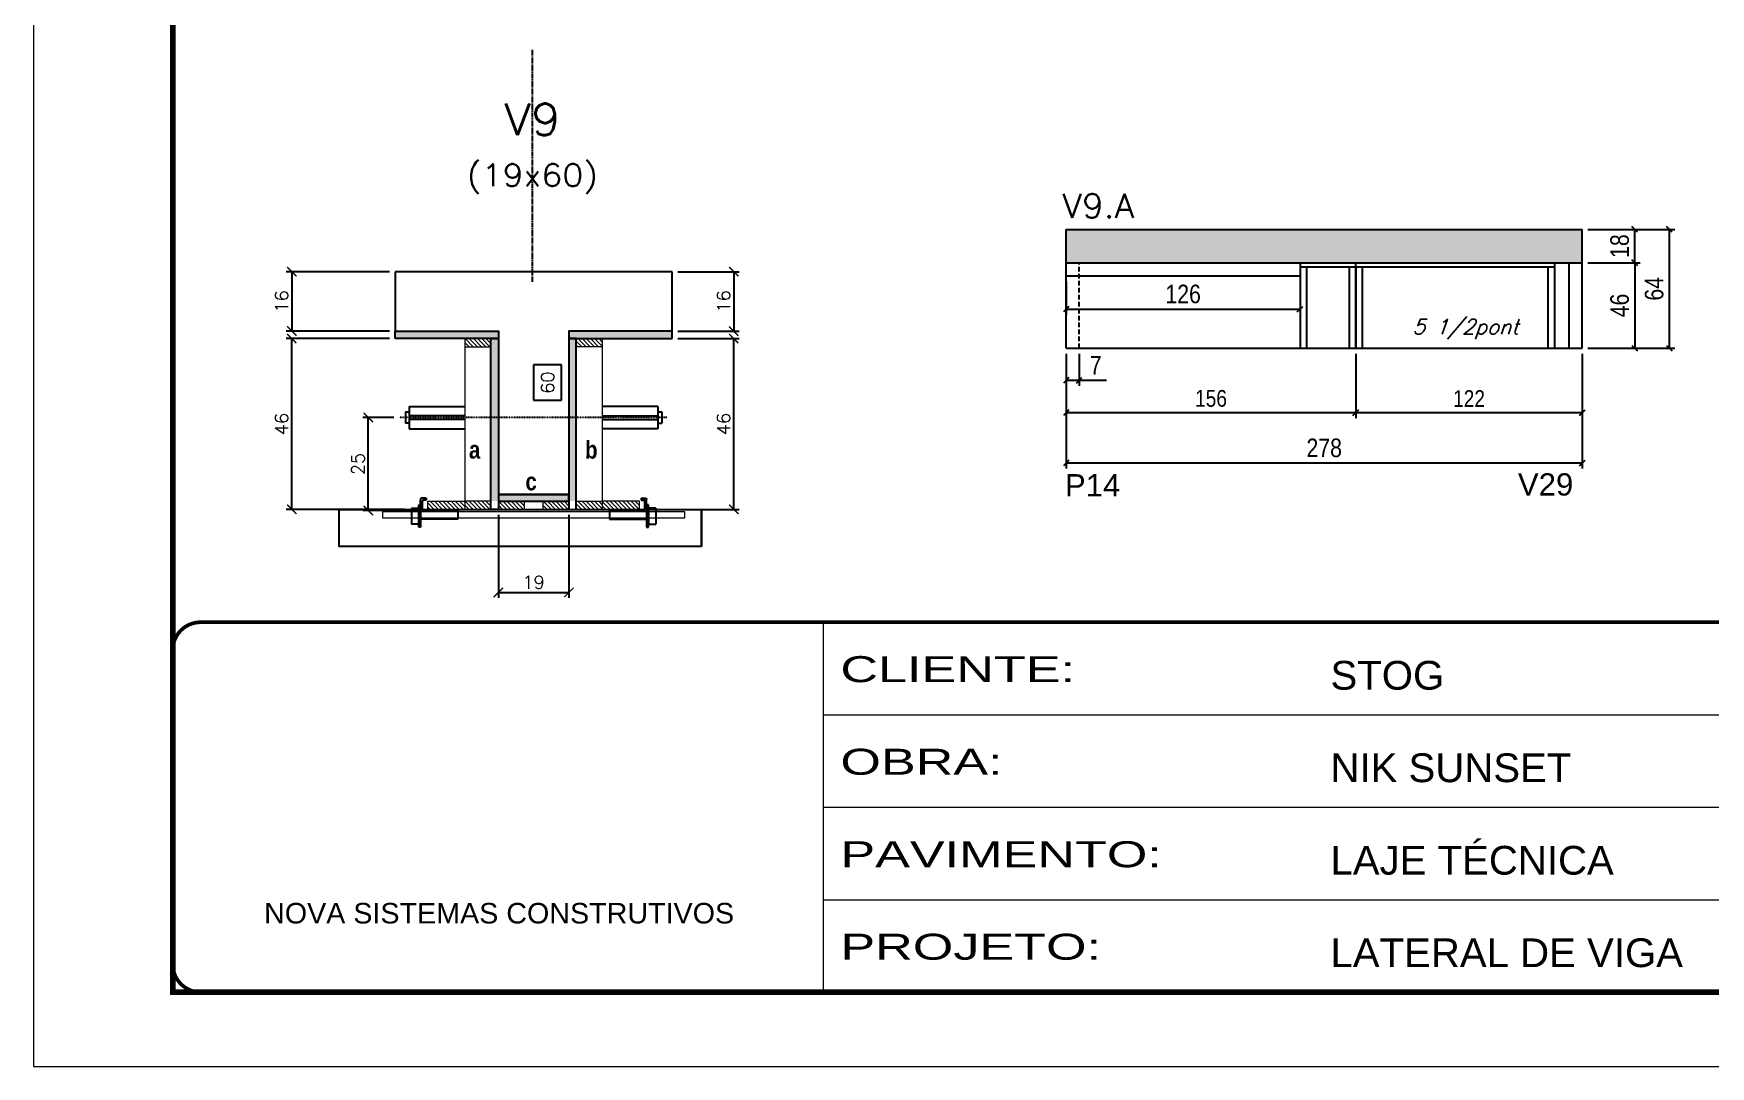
# Model space of a CAD drawing. Extents: x -10448 to -1189, y -11772 to 17235.
# Drawn here: x -7265 to -6361, y 12349 to 12905 of the extents above; entities that cross this region are included whole.
import ezdxf
from ezdxf.enums import TextEntityAlignment as Align

# ---------------------------------------------------------------- set-up
doc = ezdxf.new("R2010")
doc.units = 0
for name, pattern in [('CONTINUO', [0]), ('DASHED', [0.75, 0.5, -0.25]), ('HIDDEN', [0.375, 0.25, -0.125])]:
    doc.linetypes.add(name, pattern=pattern)
for name, color, linetype in [('5', 5, 'Continuous'), ('barrote', 251, 'Continuous'), ('COTA', 241, 'Continuous'), ('Cota Seção (2x)', 4, 'Continuous'), ('detalhes', 4, 'Continuous'), ('Painéis', 200, 'Continuous'), ('presilha', 1, 'Continuous'), ('SARR_2.2x7', 40, 'Continuous'), ('SARR_3.5x7', 81, 'Continuous'), ('TENSOR', 3, 'Continuous'), ('texto', 7, 'Continuous'), ('Texto de Titulo', 7, 'Continuous'), ('Texto Qtd Sarr', 242, 'Continuous')]:
    doc.layers.add(name, color=color, linetype=linetype)
for name, color, linetype, lineweight in [('CONCRETO', 251, 'Continuous', 25), ('Folhas', 255, 'Continuous', 9), ('Hachura', 251, 'Continuous', 9), ('Madeira', 126, 'Continuous', 18), ('SARRAFO DE PRESSAO', 251, 'DASHED', 9), ('SCO-___-LAJ', 2, 'Continuous', 0), ('Texto Seção', 7, 'Continuous', 15)]:
    doc.layers.add(name, color=color, linetype=linetype, lineweight=lineweight)
doc.styles.add('ARIAL', font='arial.ttf')
doc.styles.add('COTA TECNICA', font='techl___.ttf', dxfattribs={"height": 10})
doc.styles.add('COTA TECNICA-50', font='techl___.ttf', dxfattribs={"height": 9})
doc.styles.add('REGUA-120', font='ROMANS.shx', dxfattribs={"height": 15})
doc.styles.add('Romans', font='romans.shx')
doc.styles.get("Standard").update_dxf_attribs({"font": 'arial.ttf'})
doc.styles.add('TECNICA', font='techb___.ttf', dxfattribs={"height": 10})
doc.styles.add('Tecnologia', font='')
doc.styles.get('Tecnologia').set_extended_font_data('Forgotten Futurist')
doc.dimstyles.new('COTA PAINEL-50', dxfattribs={"dimtxt": 9, "dimasz": 3, "dimexe": 3, "dimexo": 3, "dimgap": 3, "dimtad": 1, "dimdec": 1, "dimzin": 12, "dimdsep": 46, "dimtxsty": 'COTA TECNICA-50', "dimblk1": 'OBLIQUE', "dimblk2": 'OBLIQUE', "dimsah": 1, "dimcen": 0.9, "dimclrd": 4, "dimclre": 4, "dimclrt": 240, "dimadec": 1, "dimazin": 3, "dimtfac": 1, "dimtdec": 1, "dimtmove": 0, "dimatfit": 3, "dimfxl": 1, "dimtolj": 1, "dimtzin": 12, "dimarcsym": 0})
doc.dimstyles.new('Cota Seção (2x)', dxfattribs={"dimtxt": 7, "dimasz": 5, "dimexe": 3, "dimexo": 3, "dimgap": 2, "dimtad": 3, "dimdec": 1, "dimlfac": 0.5, "dimzin": 12, "dimdsep": 46, "dimtxsty": 'Romans', "dimblk": 'ARCHTICK', "dimcen": 0, "dimclrd": 4, "dimclre": 4, "dimclrt": 1, "dimadec": 1, "dimazin": 3, "dimtfac": 1, "dimtdec": 1, "dimtmove": 0, "dimatfit": 3, "dimldrblk": 'OBLIQUE', "dimfxl": 1, "dimtolj": 1, "dimtzin": 12, "dimarcsym": 0})
doc.dimstyles.new('Cota Seção interna', dxfattribs={"dimtxt": 7, "dimasz": 6, "dimexe": 0.18, "dimexo": 2, "dimgap": -4, "dimtad": 3, "dimdec": 1, "dimlfac": 0.5, "dimzin": 12, "dimdsep": 46, "dimtxsty": 'Romans', "dimblk": 'ARCHTICK', "dimcen": 0.09, "dimse1": 1, "dimse2": 1, "dimsd1": 1, "dimsd2": 1, "dimclrd": 180, "dimclre": 5, "dimclrt": 1, "dimadec": 0, "dimazin": 3, "dimtfac": 1, "dimtdec": 1, "dimtofl": 0, "dimtmove": 0, "dimatfit": 3, "dimldrblk": 'ARCHTICK', "dimfxl": 1, "dimtolj": 1, "dimtzin": 0, "dimarcsym": 0})
doc.dimstyles.new('PAINEL', dxfattribs={"dimtxt": 10, "dimasz": 3, "dimexe": 3, "dimexo": 3, "dimgap": 3, "dimtad": 1, "dimdec": 1, "dimzin": 12, "dimdsep": 46, "dimtxsty": 'COTA TECNICA', "dimblk1": 'OBLIQUE', "dimblk2": 'OBLIQUE', "dimsah": 1, "dimcen": 0.9, "dimclrd": 4, "dimclre": 4, "dimclrt": 240, "dimadec": 1, "dimazin": 3, "dimtfac": 1, "dimtdec": 1, "dimtmove": 0, "dimatfit": 3, "dimfxl": 1, "dimtolj": 1, "dimtzin": 12, "dimarcsym": 0})

# ---------------------------------------------------------------- blocks, each defined once
blk = doc.blocks.new('9999999999')
at = {"color": 30, "linetype": 'CONTINUO'}
for p, q in [((98564.56, 34230.21), (98564.56, 34429.45)), ((98564.56, 34379.64), (99583.98, 34379.64)), ((98564.56, 34329.83), (99487.98, 34329.83)), ((98564.56, 34280.02), (99487.98, 34280.02))]:
    blk.add_line(p, q, dxfattribs=at)
at = {"color": 30, "linetype": 'CONTINUO', "const_width": 2}
blk.add_lwpolyline([(99583.98, 34230.21), (99583.98, 34414.45, 0.414214), (99568.98, 34429.45), (98228.98, 34429.45, 0.414214), (98213.98, 34414.45), (98213.98, 34245.21, 0.414214), (98228.98, 34230.21), (99583.98, 34230.21)], format="xyb", dxfattribs=at)
at = {"layer": 'Folhas'}
blk.add_lwpolyline([(98138.98, 34190.21), (99623.98, 34190.21), (99623.98, 35240.21), (98138.98, 35240.21)], close=True, dxfattribs=at)
at = {"layer": 'Folhas', "color": 30, "const_width": 3}
blk.add_lwpolyline([(98213.98, 34230.21), (99583.98, 34230.21), (99583.98, 35200.21), (98213.98, 35200.21)], close=True, dxfattribs=at)
at = {"color": 7, "linetype": 'Continuous', "ltscale": 5, "style": 'ARIAL'}
for s, height, p in [('STOG', 15.483, (98837.68, 34393.13)), ('NIK SUNSET', 15.483, (98837.68, 34343.32)), ('LAJE TÉCNICA', 15.4829, (98837.68, 34293.51)), ('NOVA SISTEMAS CONSTRUTIVOS', 11.0592, (98263.19, 34267.21)), ('LATERAL DE VIGA', 15.4829, (98837.68, 34243.7))]:
    blk.add_text(s, height=height, dxfattribs=at).set_placement(p)
at = {"layer": 'Folhas', "color": 7, "style": 'Tecnologia', "width": 1.5}
for s, p in [('CLIENTE:', (98573.65, 34397.17)), ('OBRA:', (98573.65, 34347.31)), ('PAVIMENTO:', (98573.65, 34297.5)), ('PROJETO:', (98573.65, 34247.69))]:
    blk.add_text(s, height=14, dxfattribs=at).set_placement(p)
blk = doc.blocks.new('_ArchTick')
at = {"color": 0, "linetype": 'ByBlock', "const_width": 0.15}
blk.add_lwpolyline([(-0.5, -0.5), (0.5, 0.5)], dxfattribs=at)
blk = doc.blocks.new('*D367')
at = {"layer": 'COTA', "color": 4, "lineweight": -2, "transparency": 16777216}
for p, q in [((-6917.77, 12740.53), (-6884.56, 12740.53)), ((-6887.56, 12648.53), (-6887.56, 12740.53)), ((-6935.37, 12648.53), (-6884.56, 12648.53))]:
    blk.add_line(p, q, dxfattribs=at)
at = {"layer": 'Defpoints', "color": 0, "transparency": 16777216}
for p in [(-6920.77, 12740.53), (-6887.56, 12740.53), (-6938.37, 12648.53)]:
    blk.add_point(p, dxfattribs=at)
at = {"layer": 'COTA', "color": 4, "lineweight": -2, "transparency": 16777216, "xscale": 5, "yscale": 5, "zscale": 5}
for p, rotation in [((-6887.56, 12740.53), 90), ((-6887.56, 12648.53), 270)]:
    blk.add_blockref('_ArchTick', p, dxfattribs=dict(at, rotation=rotation))
at = {"layer": 'COTA', "color": 1, "transparency": 16777216, "insert": (-6893.06, 12694.53), "char_height": 7, "attachment_point": 5, "rotation": 90, "style": 'Romans'}
blk.add_mtext('\\A1;46', dxfattribs=at)
blk = doc.blocks.new('_Oblique')
at = {"color": 0, "linetype": 'ByBlock', "lineweight": -2}
blk.add_line((-0.5, -0.5), (0.5, 0.5), dxfattribs=at)
blk = doc.blocks.new('*D368')
at = {"layer": 'COTA', "color": 4, "lineweight": -2, "transparency": 16777216}
for p, q in [((-6917.77, 12776.53), (-6884.56, 12776.53)), ((-6887.56, 12776.53), (-6887.56, 12744.53)), ((-6917.77, 12744.53), (-6884.56, 12744.53))]:
    blk.add_line(p, q, dxfattribs=at)
at = {"layer": 'Defpoints', "color": 0, "transparency": 16777216}
for p in [(-6920.77, 12776.53), (-6920.77, 12744.53), (-6887.56, 12744.53)]:
    blk.add_point(p, dxfattribs=at)
at = {"layer": 'COTA', "color": 4, "lineweight": -2, "transparency": 16777216, "xscale": 5, "yscale": 5, "zscale": 5}
for p, rotation in [((-6887.56, 12776.53), 90), ((-6887.56, 12744.53), 270)]:
    blk.add_blockref('_ArchTick', p, dxfattribs=dict(at, rotation=rotation))
at = {"layer": 'COTA', "color": 1, "transparency": 16777216, "insert": (-6893.06, 12760.53), "char_height": 7, "attachment_point": 5, "rotation": 90, "style": 'Romans'}
blk.add_mtext('\\A1;16', dxfattribs=at)
blk = doc.blocks.new('*D369')
at = {"layer": 'COTA', "color": 4, "lineweight": -2, "transparency": 16777216}
for p, q in [((-7072.97, 12740.53), (-7128.64, 12740.53)), ((-7125.64, 12648.53), (-7125.64, 12740.53)), ((-7064.97, 12648.53), (-7128.64, 12648.53))]:
    blk.add_line(p, q, dxfattribs=at)
at = {"layer": 'Defpoints', "color": 0, "transparency": 16777216}
for p in [(-7125.64, 12740.53), (-7069.97, 12740.53), (-7061.97, 12648.53)]:
    blk.add_point(p, dxfattribs=at)
at = {"layer": 'COTA', "color": 4, "lineweight": -2, "transparency": 16777216, "xscale": 5, "yscale": 5, "zscale": 5}
for p, rotation in [((-7125.64, 12740.53), 90), ((-7125.64, 12648.53), 270)]:
    blk.add_blockref('_ArchTick', p, dxfattribs=dict(at, rotation=rotation))
at = {"layer": 'COTA', "color": 1, "transparency": 16777216, "insert": (-7131.14, 12694.53), "char_height": 7, "attachment_point": 5, "rotation": 90, "style": 'Romans'}
blk.add_mtext('\\A1;46', dxfattribs=at)
blk = doc.blocks.new('*D370')
at = {"layer": 'Cota Seção (2x)', "color": 180, "lineweight": -2, "transparency": 16777216}
for p, q in [((-6980.37, 12726.31), (-6995.37, 12726.31)), ((-6995.37, 12726.31), (-6995.37, 12707.31)), ((-6980.37, 12707.31), (-6980.37, 12726.31)), ((-6995.37, 12707.31), (-6980.37, 12707.31))]:
    blk.add_line(p, q, dxfattribs=at)
at = {"layer": 'Defpoints', "color": 0, "transparency": 16777216}
for p in [(-6976.37, 12776.53), (-6976.37, 12776.53), (-6976.37, 12656.53)]:
    blk.add_point(p, dxfattribs=at)
at = {"layer": 'Cota Seção (2x)', "color": 1, "transparency": 16777216, "insert": (-6987.87, 12716.81), "char_height": 7, "attachment_point": 5, "rotation": 90, "style": 'Romans'}
blk.add_mtext('\\A1;60', dxfattribs=at)
blk = doc.blocks.new('PRESILHA METÁLICA 1')
at = {"layer": 'presilha'}
for p, q in [((6, 15.5), (7.5, 15.5)), ((6, -2.5), (6, 15.5)), ((7.5, 10.6), (7.5, 19.9)), ((7.5, 15.5), (7.5, -2.5)), ((12, 21), (8.6, 21)), ((9, 11.6), (9, 18.9)), ((12, 19.5), (9.6, 19.5)), ((12, 21), (12, 19.5)), ((0, 13), (6, 13)), ((0, 13), (0, 0)), ((6, 0), (0, 0)), ((6, 13), (6, 0)), ((37.5, 4.1), (7.5, 4.1)), ((37.5, 11), (9.6, 11)), ((37.5, 11), (37.5, 4.1)), ((7.5, -2.5), (6, -2.5))]:
    blk.add_line(p, q, dxfattribs=at)
for centre, radius, start, end in [((8.6, 19.9), 1.14, 90, 180), ((9.6, 18.9), 0.57, 90, 180), ((9.6, 11.6), 0.57, 180, 270)]:
    blk.add_arc(centre, radius, start, end, dxfattribs=at)
blk = doc.blocks.new('*D371')
at = {"layer": 'COTA', "color": 4, "lineweight": -2, "transparency": 16777216}
for p, q in [((-7014.37, 12645.53), (-7014.37, 12600.8)), ((-6976.37, 12645.53), (-6976.37, 12600.8)), ((-7014.37, 12603.8), (-6976.37, 12603.8))]:
    blk.add_line(p, q, dxfattribs=at)
at = {"layer": 'Defpoints', "color": 0, "transparency": 16777216}
for p in [(-7014.37, 12648.53), (-6976.37, 12648.53), (-6976.37, 12603.8)]:
    blk.add_point(p, dxfattribs=at)
at = {"layer": 'COTA', "color": 4, "lineweight": -2, "transparency": 16777216, "xscale": 5, "yscale": 5, "zscale": 5, "rotation": 180}
blk.add_blockref('_ArchTick', (-7014.37, 12603.8), dxfattribs=at)
at = {"layer": 'COTA', "color": 4, "lineweight": -2, "transparency": 16777216, "xscale": 5, "yscale": 5, "zscale": 5}
blk.add_blockref('_ArchTick', (-6976.37, 12603.8), dxfattribs=at)
at = {"layer": 'COTA', "color": 1, "transparency": 16777216, "insert": (-6995.37, 12609.3), "char_height": 7, "attachment_point": 5, "style": 'Romans'}
blk.add_mtext('\\A1;19', dxfattribs=at)
blk = doc.blocks.new('*D372')
at = {"layer": 'COTA', "color": 4, "lineweight": -2, "transparency": 16777216}
for p, q in [((-7072.97, 12776.53), (-7128.64, 12776.53)), ((-7125.64, 12776.53), (-7125.64, 12744.53)), ((-7072.97, 12744.53), (-7128.64, 12744.53))]:
    blk.add_line(p, q, dxfattribs=at)
at = {"layer": 'Defpoints', "color": 0, "transparency": 16777216}
for p in [(-7069.97, 12776.53), (-7125.64, 12744.53), (-7069.97, 12744.53)]:
    blk.add_point(p, dxfattribs=at)
at = {"layer": 'COTA', "color": 4, "lineweight": -2, "transparency": 16777216, "xscale": 5, "yscale": 5, "zscale": 5}
for p, rotation in [((-7125.64, 12776.53), 90), ((-7125.64, 12744.53), 270)]:
    blk.add_blockref('_ArchTick', p, dxfattribs=dict(at, rotation=rotation))
at = {"layer": 'COTA', "color": 1, "transparency": 16777216, "insert": (-7131.14, 12760.53), "char_height": 7, "attachment_point": 5, "rotation": 90, "style": 'Romans'}
blk.add_mtext('\\A1;16', dxfattribs=at)
blk = doc.blocks.new('titulo1')
at = {"layer": 'Defpoints', "color": 252, "linetype": 'HIDDEN', "ltscale": 2}
blk.add_line((0, 0), (0, 125), dxfattribs=at)
at = {"layer": 'Defpoints', "style": 'Romans', "oblique": 15}
blk.add_attdef('FOLHA', text='', height=10, dxfattribs=at).set_placement((0, 15.58), align=Align.MIDDLE_CENTER)
at = {"layer": 'Texto Qtd Sarr', "color": 3, "style": 'Romans', "oblique": 15}
for tag, height, p in [('TITULO', 17, (0, 71.45)), ('SEÇÃO', 12, (0, 41.55))]:
    blk.add_attdef(tag, text='', height=height, dxfattribs=at).set_placement(p, align=Align.MIDDLE_CENTER)
blk = doc.blocks.new('*D373')
at = {"layer": 'COTA', "color": 4, "lineweight": -2, "transparency": 16777216}
for p, q in [((-7070.67, 12697.98), (-7087.46, 12697.98)), ((-7084.46, 12647.9), (-7084.46, 12697.98)), ((-7057.86, 12647.9), (-7087.46, 12647.9))]:
    blk.add_line(p, q, dxfattribs=at)
at = {"layer": 'Defpoints', "color": 0, "transparency": 16777216}
for p in [(-7084.46, 12697.98), (-7067.67, 12697.98), (-7054.86, 12647.9)]:
    blk.add_point(p, dxfattribs=at)
at = {"layer": 'COTA', "color": 4, "lineweight": -2, "transparency": 16777216, "xscale": 5, "yscale": 5, "zscale": 5}
for p, rotation in [((-7084.46, 12697.98), 90), ((-7084.46, 12647.9), 270)]:
    blk.add_blockref('_ArchTick', p, dxfattribs=dict(at, rotation=rotation))
at = {"layer": 'COTA', "color": 1, "transparency": 16777216, "insert": (-7089.96, 12672.94), "char_height": 7, "attachment_point": 5, "rotation": 90, "style": 'Romans'}
blk.add_mtext('\\A1;25', dxfattribs=at)
blk = doc.blocks.new('*D374')
at = {"layer": 'COTA', "color": 4, "linetype": 'ByBlock', "lineweight": -2, "transparency": 16777216}
for p, q in [((-6708.45, 12732.34), (-6708.45, 12670.51)), ((-6430.45, 12732.34), (-6430.45, 12670.51)), ((-6708.45, 12673.51), (-6430.45, 12673.51))]:
    blk.add_line(p, q, dxfattribs=at)
at = {"layer": 'Defpoints', "color": 0, "linetype": 'ByBlock', "transparency": 16777216}
for p in [(-6708.45, 12735.34), (-6430.45, 12735.34), (-6430.45, 12673.51)]:
    blk.add_point(p, dxfattribs=at)
at = {"layer": 'COTA', "color": 4, "linetype": 'ByBlock', "lineweight": -2, "transparency": 16777216, "xscale": 3, "yscale": 3, "zscale": 3, "rotation": 180}
blk.add_blockref('_Oblique', (-6708.45, 12673.51), dxfattribs=at)
at = {"layer": 'COTA', "color": 4, "linetype": 'ByBlock', "lineweight": -2, "transparency": 16777216, "xscale": 3, "yscale": 3, "zscale": 3}
blk.add_blockref('_Oblique', (-6430.45, 12673.51), dxfattribs=at)
at = {"layer": 'COTA', "color": 240, "linetype": 'ByBlock', "transparency": 16777216, "insert": (-6569.45, 12681.61), "char_height": 10, "attachment_point": 5, "style": 'COTA TECNICA'}
blk.add_mtext('\\A1;278', dxfattribs=at)
blk = doc.blocks.new('*D364')
at = {"layer": 'COTA', "color": 4, "linetype": 'ByBlock', "lineweight": -2, "transparency": 16777216}
for p, q in [((-6427.45, 12781.34), (-6399.17, 12781.34)), ((-6402.17, 12781.34), (-6402.17, 12735.34)), ((-6427.45, 12735.34), (-6399.17, 12735.34))]:
    blk.add_line(p, q, dxfattribs=at)
at = {"layer": 'Defpoints', "color": 0, "linetype": 'ByBlock', "transparency": 16777216}
for p in [(-6430.45, 12781.34), (-6430.45, 12735.34), (-6402.17, 12735.34)]:
    blk.add_point(p, dxfattribs=at)
at = {"layer": 'COTA', "color": 4, "linetype": 'ByBlock', "lineweight": -2, "transparency": 16777216, "xscale": 3, "yscale": 3, "zscale": 3}
for p, rotation in [((-6402.17, 12781.34), 90), ((-6402.17, 12735.34), 270)]:
    blk.add_blockref('_Oblique', p, dxfattribs=dict(at, rotation=rotation))
at = {"layer": 'COTA', "color": 240, "linetype": 'ByBlock', "transparency": 16777216, "insert": (-6410.27, 12758.34), "char_height": 10, "attachment_point": 5, "rotation": 90, "style": 'COTA TECNICA'}
blk.add_mtext('\\A1;46', dxfattribs=at)
blk = doc.blocks.new('*D365')
at = {"layer": 'COTA', "color": 4, "linetype": 'ByBlock', "lineweight": -2, "transparency": 16777216}
for p, q in [((-6427.45, 12799.34), (-6399.17, 12799.34)), ((-6402.17, 12781.34), (-6402.17, 12799.34)), ((-6427.45, 12781.34), (-6399.17, 12781.34))]:
    blk.add_line(p, q, dxfattribs=at)
at = {"layer": 'Defpoints', "color": 0, "linetype": 'ByBlock', "transparency": 16777216}
for p in [(-6430.45, 12799.34), (-6402.17, 12799.34), (-6430.45, 12781.34)]:
    blk.add_point(p, dxfattribs=at)
at = {"layer": 'COTA', "color": 4, "linetype": 'ByBlock', "lineweight": -2, "transparency": 16777216, "xscale": 3, "yscale": 3, "zscale": 3}
for p, rotation in [((-6402.17, 12799.34), 90), ((-6402.17, 12781.34), 270)]:
    blk.add_blockref('_Oblique', p, dxfattribs=dict(at, rotation=rotation))
at = {"layer": 'COTA', "color": 240, "linetype": 'ByBlock', "transparency": 16777216, "insert": (-6410.26, 12790.34), "char_height": 10, "attachment_point": 5, "rotation": 90, "style": 'COTA TECNICA'}
blk.add_mtext('\\A1;18', dxfattribs=at)
blk = doc.blocks.new('*D366')
at = {"layer": 'COTA', "color": 4, "linetype": 'ByBlock', "lineweight": -2, "transparency": 16777216}
for p, q in [((-6427.45, 12799.34), (-6380.58, 12799.34)), ((-6383.58, 12799.34), (-6383.58, 12735.34)), ((-6427.45, 12735.34), (-6380.58, 12735.34))]:
    blk.add_line(p, q, dxfattribs=at)
at = {"layer": 'Defpoints', "color": 0, "linetype": 'ByBlock', "transparency": 16777216}
for p in [(-6430.45, 12799.34), (-6430.45, 12735.34), (-6383.58, 12735.34)]:
    blk.add_point(p, dxfattribs=at)
at = {"layer": 'COTA', "color": 4, "linetype": 'ByBlock', "lineweight": -2, "transparency": 16777216, "xscale": 3, "yscale": 3, "zscale": 3}
for p, rotation in [((-6383.58, 12799.34), 90), ((-6383.58, 12735.34), 270)]:
    blk.add_blockref('_Oblique', p, dxfattribs=dict(at, rotation=rotation))
at = {"layer": 'COTA', "color": 240, "linetype": 'ByBlock', "transparency": 16777216, "insert": (-6391.68, 12767.34), "char_height": 10, "attachment_point": 5, "rotation": 90, "style": 'COTA TECNICA'}
blk.add_mtext('\\A1;64', dxfattribs=at)
blk = doc.blocks.new('*D375')
at = {"layer": 'COTA', "color": 4, "linetype": 'ByBlock', "lineweight": -2, "transparency": 16777216}
for p, q in [((-6708.45, 12732.34), (-6708.45, 12697.65)), ((-6552.45, 12732.34), (-6552.45, 12697.65)), ((-6708.45, 12700.65), (-6552.45, 12700.65))]:
    blk.add_line(p, q, dxfattribs=at)
at = {"layer": 'Defpoints', "color": 0, "linetype": 'ByBlock', "transparency": 16777216}
for p in [(-6708.45, 12735.34), (-6552.45, 12735.34), (-6552.45, 12700.65)]:
    blk.add_point(p, dxfattribs=at)
at = {"layer": 'COTA', "color": 4, "linetype": 'ByBlock', "lineweight": -2, "transparency": 16777216, "xscale": 3, "yscale": 3, "zscale": 3, "rotation": 180}
blk.add_blockref('_Oblique', (-6708.45, 12700.65), dxfattribs=at)
at = {"layer": 'COTA', "color": 4, "linetype": 'ByBlock', "lineweight": -2, "transparency": 16777216, "xscale": 3, "yscale": 3, "zscale": 3}
blk.add_blockref('_Oblique', (-6552.45, 12700.65), dxfattribs=at)
at = {"layer": 'COTA', "color": 240, "linetype": 'ByBlock', "transparency": 16777216, "insert": (-6630.45, 12708.25), "char_height": 9, "attachment_point": 5, "style": 'COTA TECNICA-50'}
blk.add_mtext('\\A1;156', dxfattribs=at)
blk = doc.blocks.new('*D376')
at = {"layer": 'COTA', "color": 4, "linetype": 'ByBlock', "lineweight": -2, "transparency": 16777216}
for p, q in [((-6552.45, 12732.34), (-6552.45, 12697.65)), ((-6430.45, 12732.34), (-6430.45, 12697.65)), ((-6552.45, 12700.65), (-6430.45, 12700.65))]:
    blk.add_line(p, q, dxfattribs=at)
at = {"layer": 'Defpoints', "color": 0, "linetype": 'ByBlock', "transparency": 16777216}
for p in [(-6552.45, 12735.34), (-6430.45, 12735.34), (-6430.45, 12700.65)]:
    blk.add_point(p, dxfattribs=at)
at = {"layer": 'COTA', "color": 4, "linetype": 'ByBlock', "lineweight": -2, "transparency": 16777216, "xscale": 3, "yscale": 3, "zscale": 3, "rotation": 180}
blk.add_blockref('_Oblique', (-6552.45, 12700.65), dxfattribs=at)
at = {"layer": 'COTA', "color": 4, "linetype": 'ByBlock', "lineweight": -2, "transparency": 16777216, "xscale": 3, "yscale": 3, "zscale": 3}
blk.add_blockref('_Oblique', (-6430.45, 12700.65), dxfattribs=at)
at = {"layer": 'COTA', "color": 240, "linetype": 'ByBlock', "transparency": 16777216, "insert": (-6491.45, 12708.2), "char_height": 9, "attachment_point": 5, "style": 'COTA TECNICA-50'}
blk.add_mtext('\\A1;122', dxfattribs=at)
blk = doc.blocks.new('*D377')
at = {"layer": 'COTA', "color": 4, "lineweight": -2, "transparency": 16777216}
for p, q in [((-6708.45, 12732.34), (-6708.45, 12715.05)), ((-6701.45, 12732.34), (-6701.45, 12715.05)), ((-6708.45, 12718.05), (-6701.45, 12718.05)), ((-6701.45, 12718.05), (-6686.71, 12718.05))]:
    blk.add_line(p, q, dxfattribs=at)
at = {"layer": 'Defpoints', "color": 0, "transparency": 16777216}
for p in [(-6708.45, 12735.34), (-6701.45, 12735.34), (-6701.45, 12718.05)]:
    blk.add_point(p, dxfattribs=at)
at = {"layer": 'COTA', "color": 4, "lineweight": -2, "transparency": 16777216, "xscale": 3, "yscale": 3, "zscale": 3, "rotation": 180}
blk.add_blockref('_Oblique', (-6708.45, 12718.05), dxfattribs=at)
at = {"layer": 'COTA', "color": 4, "lineweight": -2, "transparency": 16777216, "xscale": 3, "yscale": 3, "zscale": 3}
blk.add_blockref('_Oblique', (-6701.45, 12718.05), dxfattribs=at)
at = {"layer": 'COTA', "color": 240, "transparency": 16777216, "insert": (-6692.58, 12726.12), "char_height": 10, "attachment_point": 5, "style": 'COTA TECNICA'}
blk.add_mtext('\\A1;7', dxfattribs=at)
blk = doc.blocks.new('*D378')
at = {"layer": 'COTA', "color": 4, "lineweight": -2, "transparency": 16777216}
for p, q in [((-6708.45, 12771.34), (-6708.45, 12753.37)), ((-6582.45, 12771.34), (-6582.45, 12753.37)), ((-6708.45, 12756.37), (-6582.45, 12756.37))]:
    blk.add_line(p, q, dxfattribs=at)
at = {"layer": 'Defpoints', "color": 0, "transparency": 16777216}
for p in [(-6708.45, 12774.34), (-6582.45, 12774.34), (-6582.45, 12756.37)]:
    blk.add_point(p, dxfattribs=at)
at = {"layer": 'COTA', "color": 4, "lineweight": -2, "transparency": 16777216, "xscale": 3, "yscale": 3, "zscale": 3, "rotation": 180}
blk.add_blockref('_Oblique', (-6708.45, 12756.37), dxfattribs=at)
at = {"layer": 'COTA', "color": 4, "lineweight": -2, "transparency": 16777216, "xscale": 3, "yscale": 3, "zscale": 3}
blk.add_blockref('_Oblique', (-6582.45, 12756.37), dxfattribs=at)
at = {"layer": 'COTA', "color": 240, "transparency": 16777216, "insert": (-6645.45, 12764.48), "char_height": 10, "attachment_point": 5, "style": 'COTA TECNICA'}
blk.add_mtext('\\A1;126', dxfattribs=at)

msp = doc.modelspace()

# ---------------------------------------------------------------- hatches: boundary and pattern name
at = {"layer": 'COTA', "linetype": 'ByBlock'}
h = msp.add_hatch(dxfattribs=at)
h.set_pattern_fill('AR-CONC', color=256, scale=0.03)
h.set_pattern_definition([(50, (-140747.8814, -18588.353), (5.46554007, -0.47817257), [0.5715, -6.2865]), (355, (-140747.8814, -18588.353), (-1.05730264, 5.73170536), [0.4572, -5.02921753]), (100.4514447, (-140747.426, -18588.393), (4.40823741, 5.25353256), [0.48570026, -5.34270734]), (46.1842, (-140747.8814, -18586.829), (8.13237123, -1.26126984), [0.85725, -9.42975]), (96.6355576, (-140747.204, -18586.934), (7.122124, 7.42278374), [0.7285507, -8.01406824]), (351.184151, (-140747.881, -18586.829), (7.122124, 7.42278374), [0.685799, -7.54379196]), (21, (-140747.1194, -18587.21), (4.54843174, -3.06795595), [0.5715, -6.2865]), (326, (-140747.1194, -18587.21), (1.85406085, 5.52563898), [0.4572, -5.0292]), (71.451445, (-140746.7404, -18587.4656), (6.40249258, 2.45768307), [0.48570026, -5.34269813]), (37.5, (-140747.8814, -18588.353), (0.092658098, 2.536651166), [0, -4.96824, 0, -5.1054, 0, -5.04825]), (7.5, (-140747.8814, -18588.353), (2.004589875, 3.005417245), [0, -2.91084, 0, -4.85394, 0, -1.92405]), (327.5, (-140749.5806, -18588.353), (4.067717855, -0.17186232), [0, -1.905, 0, -5.9436, 0, -7.8867]), (317.5, (-140750.3426, -18588.353), (4.44387544, 0.76279473), [0, -2.4765, 0, -3.94716, 0, -5.6007])])
h.paths.add_polyline_path([(-6708.45, 12799.34), (-6708.45, 12781.34), (-6430.45, 12781.34), (-6430.45, 12799.34)])
at = {"layer": 'Hachura'}
h = msp.add_hatch(color=256, dxfattribs=at)
h.dxf.hatch_style = 1
h.paths.add_polyline_path([(-7069.97, 12740.53), (-7069.97, 12744.53), (-7014.37, 12744.53), (-7014.37, 12740.53)])
h = msp.add_hatch(dxfattribs=at)
h.set_pattern_fill('ANSI31', color=256, scale=0.5, angle=270, style=0)
h.set_pattern_definition([(315, (15945.0518, 4506.4877), (1.12253202, 1.12253202), [])])
h.paths.add_polyline_path([(-7018.37, 12736.13), (-7018.37, 12740.53), (-7032.37, 12740.53), (-7032.37, 12736.13)])
h = msp.add_hatch(color=256, dxfattribs=at)
h.dxf.hatch_style = 1
h.paths.add_polyline_path([(-7018.37, 12744.53), (-7014.37, 12744.53), (-7014.37, 12653.13), (-7018.37, 12653.13)])
h = msp.add_hatch(color=256, dxfattribs=at)
h.dxf.hatch_style = 1
h.paths.add_polyline_path([(-6972.37, 12744.53), (-6976.37, 12744.53), (-6976.37, 12653.13), (-6972.37, 12653.13)])
h = msp.add_hatch(color=256, dxfattribs=at)
h.dxf.hatch_style = 1
h.paths.add_polyline_path([(-6920.77, 12740.53), (-6920.77, 12744.53), (-6976.37, 12744.53), (-6976.37, 12740.53)])
h = msp.add_hatch(dxfattribs=at)
h.set_pattern_fill('ANSI31', color=256, scale=0.5, angle=270, style=0)
h.set_pattern_definition([(315, (15936.2518, 4506.4877), (1.12253202, 1.12253202), [])])
h.paths.add_polyline_path([(-6972.37, 12736.13), (-6972.37, 12740.53), (-6958.37, 12740.53), (-6958.37, 12736.13)])
h = msp.add_hatch(dxfattribs=at)
h.set_pattern_fill('ANSI31', color=256, scale=0.5, angle=270, style=0)
h.set_pattern_definition([(315, (15951.0518, 4418.8877), (1.12253202, 1.12253202), [])])
h.paths.add_polyline_path([(-7052.37, 12648.53), (-7052.37, 12652.93), (-7032.37, 12652.93), (-7032.37, 12648.53)])
h = msp.add_hatch(dxfattribs=at)
h.set_pattern_fill('ANSI31', color=256, scale=0.5, angle=270, style=0)
h.set_pattern_definition([(315, (15945.0518, 4418.8877), (1.12253202, 1.12253202), [])])
h.paths.add_polyline_path([(-7018.37, 12648.53), (-7018.37, 12652.93), (-7032.37, 12652.93), (-7032.37, 12648.53)])
h = msp.add_hatch(color=256, dxfattribs=at)
h.dxf.hatch_style = 1
h.paths.add_polyline_path([(-6976.37, 12652.93), (-6976.37, 12656.53), (-7014.37, 12656.53), (-7014.37, 12652.93)])
h = msp.add_hatch(dxfattribs=at)
h.set_pattern_fill('ANSI31', color=256, scale=0.5, angle=270, style=0)
h.set_pattern_definition([(315, (15918.2518, 4418.8877), (1.12253202, 1.12253202), [])])
h.paths.add_polyline_path([(-7000.37, 12648.53), (-7000.37, 12652.93), (-7014.37, 12652.93), (-7014.37, 12648.53)])
h = msp.add_hatch(dxfattribs=at)
h.set_pattern_fill('ANSI31', color=256, scale=0.5, angle=270, style=0)
h.set_pattern_definition([(315, (15942.2518, 4418.8877), (1.12253202, 1.12253202), [])])
h.paths.add_polyline_path([(-6976.37, 12648.53), (-6976.37, 12652.93), (-6990.37, 12652.93), (-6990.37, 12648.53)])
h = msp.add_hatch(dxfattribs=at)
h.set_pattern_fill('ANSI31', color=256, scale=0.5, angle=270, style=0)
h.set_pattern_definition([(315, (15936.2518, 4418.8877), (1.12253202, 1.12253202), [])])
h.paths.add_polyline_path([(-6972.37, 12648.53), (-6972.37, 12652.93), (-6958.37, 12652.93), (-6958.37, 12648.53)])
h = msp.add_hatch(dxfattribs=at)
h.set_pattern_fill('ANSI31', color=256, scale=0.5, angle=270, style=0)
h.set_pattern_definition([(315, (15933.4518, 4418.8877), (1.12253202, 1.12253202), [])])
h.paths.add_polyline_path([(-6938.37, 12648.53), (-6938.37, 12652.93), (-6958.37, 12652.93), (-6958.37, 12648.53)])

# ---------------------------------------------------------------- linework, layer by layer
at = {"ltscale": 3}
for p, q in [((-7062.37, 12703.98), (-7062.37, 12691.98)), ((-7062.37, 12703.98), (-7032.37, 12703.98)), ((-6928.37, 12703.98), (-6958.37, 12703.98)), ((-6928.37, 12703.98), (-6928.37, 12691.98)), ((-7064.37, 12700.98), (-7064.37, 12694.98)), ((-7064.37, 12700.98), (-7062.37, 12700.98)), ((-7062.37, 12694.98), (-7064.37, 12694.98)), ((-7032.37, 12698.98), (-7062.37, 12698.98)), ((-7032.37, 12696.98), (-7062.37, 12696.98)), ((-6958.37, 12698.98), (-6928.37, 12698.98)), ((-6958.37, 12696.98), (-6928.37, 12696.98)), ((-6928.37, 12700.98), (-6926.37, 12700.98)), ((-6928.37, 12694.98), (-6926.37, 12694.98)), ((-6926.37, 12700.98), (-6926.37, 12694.98)), ((-7062.37, 12691.98), (-7032.37, 12691.98)), ((-6928.37, 12691.98), (-6958.37, 12691.98))]:
    msp.add_line(p, q, dxfattribs=at)
at = {"layer": 'barrote'}
msp.add_lwpolyline([(-6904.91, 12628.53), (-7100.1, 12628.53), (-7100.1, 12648.53), (-6904.91, 12648.53)], close=True, dxfattribs=at)
at = {"layer": 'CONCRETO'}
for p, q in [((-6920.77, 12776.53), (-7069.97, 12776.53)), ((-7069.97, 12776.53), (-7069.97, 12744.53)), ((-6920.77, 12744.53), (-6920.77, 12776.53)), ((-7069.97, 12744.53), (-7014.37, 12744.53)), ((-7014.37, 12744.53), (-7014.37, 12656.53)), ((-6920.77, 12744.53), (-6976.37, 12744.53)), ((-6976.37, 12744.53), (-6976.37, 12656.53)), ((-7032.37, 12648.53), (-7032.37, 12648.53)), ((-7014.37, 12656.53), (-6976.37, 12656.53)), ((-7014.37, 12648.53), (-7014.37, 12648.53)), ((-6958.37, 12648.53), (-6958.37, 12648.53))]:
    msp.add_line(p, q, dxfattribs=at)
at = {"layer": 'COTA', "linetype": 'ByBlock'}
for p, q in [((-6708.45, 12781.34), (-6708.45, 12799.34)), ((-6708.45, 12799.34), (-6430.45, 12799.34)), ((-6430.45, 12781.34), (-6430.45, 12799.34))]:
    msp.add_line(p, q, dxfattribs=at)
at = {"layer": 'detalhes', "color": 250}
msp.add_line((-6904.91, 12628.53), (-6904.91, 12648.53), dxfattribs=at)
at = {"layer": 'Madeira'}
for points in [[(-7018.37, 12736.13), (-7018.37, 12740.53), (-7032.37, 12740.53), (-7032.37, 12736.13)], [(-7018.37, 12740.53), (-7032.37, 12740.53), (-7032.37, 12648.53), (-7018.37, 12648.53)], [(-6972.37, 12736.13), (-6972.37, 12740.53), (-6958.37, 12740.53), (-6958.37, 12736.13)], [(-6972.37, 12740.53), (-6958.37, 12740.53), (-6958.37, 12648.53), (-6972.37, 12648.53)], [(-7052.37, 12648.53), (-7052.37, 12652.93), (-7032.37, 12652.93), (-7032.37, 12648.53)], [(-7018.37, 12648.53), (-7018.37, 12652.93), (-7032.37, 12652.93), (-7032.37, 12648.53)], [(-7000.37, 12648.53), (-7000.37, 12652.93), (-7014.37, 12652.93), (-7014.37, 12648.53)], [(-6976.37, 12648.53), (-6976.37, 12652.93), (-6990.37, 12652.93), (-6990.37, 12648.53)], [(-6972.37, 12648.53), (-6972.37, 12652.93), (-6958.37, 12652.93), (-6958.37, 12648.53)], [(-6938.37, 12648.53), (-6938.37, 12652.93), (-6958.37, 12652.93), (-6958.37, 12648.53)]]:
    msp.add_lwpolyline(points, close=True, dxfattribs=at)
at = {"layer": 'Painéis', "linetype": 'ByBlock'}
for p, q in [((-6708.45, 12781.34), (-6430.45, 12781.34)), ((-6708.45, 12735.34), (-6708.45, 12781.34)), ((-6552.45, 12735.34), (-6552.45, 12781.34)), ((-6430.45, 12735.34), (-6430.45, 12781.34)), ((-6708.45, 12735.34), (-6430.45, 12735.34))]:
    msp.add_line(p, q, dxfattribs=at)
at = {"layer": 'Painéis'}
for points in [[(-7069.97, 12740.53), (-7069.97, 12744.53), (-7014.37, 12744.53), (-7014.37, 12740.53)], [(-7018.37, 12740.53), (-7014.37, 12740.53), (-7014.37, 12648.53), (-7018.37, 12648.53)], [(-6920.77, 12740.53), (-6920.77, 12744.53), (-6976.37, 12744.53), (-6976.37, 12740.53)], [(-6972.37, 12740.53), (-6976.37, 12740.53), (-6976.37, 12648.53), (-6972.37, 12648.53)], [(-6976.37, 12652.93), (-6976.37, 12656.53), (-7014.37, 12656.53), (-7014.37, 12652.93)]]:
    msp.add_lwpolyline(points, close=True, dxfattribs=at)
at = {"layer": 'SARR_2.2x7', "linetype": 'Continuous'}
for p, q in [((-6708.45, 12774.34), (-6582.45, 12774.34)), ((-6582.45, 12779.14), (-6552.45, 12779.14)), ((-6552.45, 12779.14), (-6445.45, 12779.14)), ((-6437.45, 12735.34), (-6437.45, 12781.34))]:
    msp.add_line(p, q, dxfattribs=at)
at = {"layer": 'SARR_2.2x7', "linetype": 'HIDDEN', "ltscale": 10}
msp.add_line((-6701.45, 12735.34), (-6701.45, 12781.34), dxfattribs=at)
at = {"layer": 'SARR_3.5x7'}
for p, q in [((-6582.45, 12781.34), (-6582.45, 12735.34)), ((-6578.95, 12779.14), (-6578.95, 12735.34)), ((-6555.95, 12779.14), (-6555.95, 12735.34)), ((-6552.45, 12779.14), (-6552.45, 12735.34)), ((-6548.95, 12779.14), (-6548.95, 12735.34)), ((-6448.95, 12779.14), (-6448.95, 12735.34)), ((-6445.45, 12781.34), (-6445.45, 12735.34)), ((-6582.45, 12735.34), (-6578.95, 12735.34)), ((-6448.95, 12735.34), (-6445.45, 12735.34))]:
    msp.add_line(p, q, dxfattribs=at)
at = {"layer": 'SCO-___-LAJ', "color": 1}
msp.add_lwpolyline([(-6913.92, 12647.2), (-7076.82, 12647.2), (-7076.82, 12644), (-6913.92, 12644)], close=True, dxfattribs=at)
at = {"layer": 'TENSOR', "linetype": 'HIDDEN', "ltscale": 0.5}
msp.add_line((-6923.37, 12697.98), (-7067.67, 12697.98), dxfattribs=at)

# ---------------------------------------------------------------- block references
at = {"layer": 'presilha', "yscale": 0.6666666666666666, "zscale": 0.6666666666666666}
for p, xscale in [((-7061.24, 12640.56), 0.6666666666666666), ((-6929.5, 12640.56), -0.6666666666666666)]:
    msp.add_blockref('PRESILHA METÁLICA 1', p, dxfattribs=dict(at, xscale=xscale))
at = {"layer": 'SARRAFO DE PRESSAO', "color": 6, "linetype": 'ByBlock'}
msp.add_blockref('9999999999', (-105403.76, -21841.7), dxfattribs=at)
at = {"layer": 'Texto Seção'}
ref = msp.add_blockref('titulo1', (-6995.99, 12771.06), dxfattribs=at)
ref.add_attrib('TITULO', 'V9', dxfattribs={"layer": 'Texto de Titulo', "color": 7, "height": 17, "style": 'Romans', "width": 1.1}).set_placement((-6995.99, 12858.56), align=Align.MIDDLE_CENTER)
ref.add_attrib('SEÇÃO', '(19x60)', dxfattribs={"layer": 'Texto de Titulo', "color": 7, "height": 12, "style": 'Romans', "width": 1.1}).set_placement((-6995.99, 12828.56), align=Align.MIDDLE_CENTER)

# ---------------------------------------------------------------- texts
at = {"layer": '5', "linetype": 'Continuous'}
for s, rotation, p in [('P14', 0.00004, (-6709.13, 12655.5)), ('V29', 359.99996, (-6465.11, 12655.98))]:
    msp.add_text(s, height=12, rotation=rotation, dxfattribs=at).set_placement(p)
at = {"layer": 'detalhes', "style": 'TECNICA'}
for s, p in [('b', (-6967.65, 12675.86)), ('a', (-7030.2, 12675.87)), ('c', (-6999.77, 12658.77))]:
    msp.add_text(s, height=9.6, dxfattribs=at).set_placement(p)
at = {"layer": 'texto', "color": 2, "insert": (-6493.34, 12745.59), "char_height": 8, "attachment_point": 5, "style": 'Romans'}
msp.add_mtext('{\\Q19;\\C256;5 1/2pont}', dxfattribs=at)
at = {"layer": 'Texto Seção', "style": 'REGUA-120', "width": 1.05}
msp.add_text('V9.A', height=13, dxfattribs=at).set_placement((-6710.45, 12805.52))

# ---------------------------------------------------------------- dimensions: what is measured, and where the dimension line sits
at = {"layer": 'COTA', "linetype": 'ByBlock'}
dim = msp.add_linear_dim(base=(-6402.17, 12799.34), p1=(-6430.45, 12781.34), p2=(-6430.45, 12799.34), angle=90, dimstyle='PAINEL', dxfattribs=at)
dim.commit()
dim.dimension.update_dxf_attribs({"geometry": '*D365', "text_midpoint": (-6402.17, 12790.34), "dimtype": 160})
for base, p1, picture, middle in [((-6383.58, 12735.34), (-6430.45, 12799.34), '*D366', (-6391.68, 12767.34)), ((-6402.17, 12735.34), (-6430.45, 12781.34), '*D364', (-6410.27, 12758.34))]:
    dim = msp.add_linear_dim(base=base, p1=p1, p2=(-6430.45, 12735.34), angle=90, dimstyle='PAINEL', dxfattribs=at)
    dim.commit()
    dim.dimension.update_dxf_attribs({"geometry": picture, "text_midpoint": middle})
at = {"layer": 'COTA'}
for base, p1, p2, picture, middle in [((-7125.64, 12744.53), (-7069.97, 12776.53), (-7069.97, 12744.53), '*D372', (-7131.14, 12760.53)), ((-6887.56, 12744.53), (-6920.77, 12776.53), (-6920.77, 12744.53), '*D368', (-6893.06, 12760.53)), ((-7125.64, 12740.53), (-7061.97, 12648.53), (-7069.97, 12740.53), '*D369', (-7131.14, 12694.53)), ((-6887.56, 12740.53), (-6938.37, 12648.53), (-6920.77, 12740.53), '*D367', (-6893.06, 12694.53)), ((-7084.46, 12697.98), (-7054.86, 12647.9), (-7067.67, 12697.98), '*D373', (-7089.96, 12672.94))]:
    dim = msp.add_linear_dim(base=base, p1=p1, p2=p2, angle=90, dimstyle='Cota Seção (2x)', dxfattribs=at)
    dim.commit()
    dim.dimension.update_dxf_attribs({"geometry": picture, "text_midpoint": middle})
for base, p1, p2, dimstyle, picture, middle in [((-6582.45, 12756.37), (-6708.45, 12774.34), (-6582.45, 12774.34), 'PAINEL', '*D378', (-6645.45, 12764.48)), ((-6701.45, 12718.05), (-6708.45, 12735.34), (-6701.45, 12735.34), 'PAINEL', '*D377', (-6692.58, 12726.12)), ((-6976.37, 12603.8), (-7014.37, 12648.53), (-6976.37, 12648.53), 'Cota Seção (2x)', '*D371', (-6995.37, 12609.3))]:
    dim = msp.add_linear_dim(base=base, p1=p1, p2=p2, dimstyle=dimstyle, dxfattribs=at)
    dim.commit()
    dim.dimension.update_dxf_attribs({"geometry": picture, "text_midpoint": middle})
at = {"layer": 'COTA', "linetype": 'ByBlock'}
for base, p2, dimstyle, picture, middle in [((-6430.45, 12673.51), (-6430.45, 12735.34), 'PAINEL', '*D374', (-6569.45, 12681.61)), ((-6552.45, 12700.65), (-6552.45, 12735.34), 'COTA PAINEL-50', '*D375', (-6630.45, 12708.25))]:
    dim = msp.add_linear_dim(base=base, p1=(-6708.45, 12735.34), p2=p2, dimstyle=dimstyle, dxfattribs=at)
    dim.commit()
    dim.dimension.update_dxf_attribs({"geometry": picture, "text_midpoint": middle})
dim = msp.add_linear_dim(base=(-6430.45, 12700.65), p1=(-6552.45, 12735.34), p2=(-6430.45, 12735.34), dimstyle='COTA PAINEL-50', override={"dimtmove": 1}, dxfattribs=at)
dim.commit()
dim.dimension.update_dxf_attribs({"geometry": '*D376', "text_midpoint": (-6491.45, 12708.2)})
at = {"layer": 'Cota Seção (2x)'}
dim = msp.add_linear_dim(base=(-6976.37, 12776.53), p1=(-6976.37, 12656.53), p2=(-6976.37, 12776.53), angle=90, dimstyle='Cota Seção interna', dxfattribs=at)
dim.commit()
dim.dimension.update_dxf_attribs({"geometry": '*D370', "text_midpoint": (-6976.37, 12716.81), "dimtype": 160})

doc.saveas('drawing.dxf')
